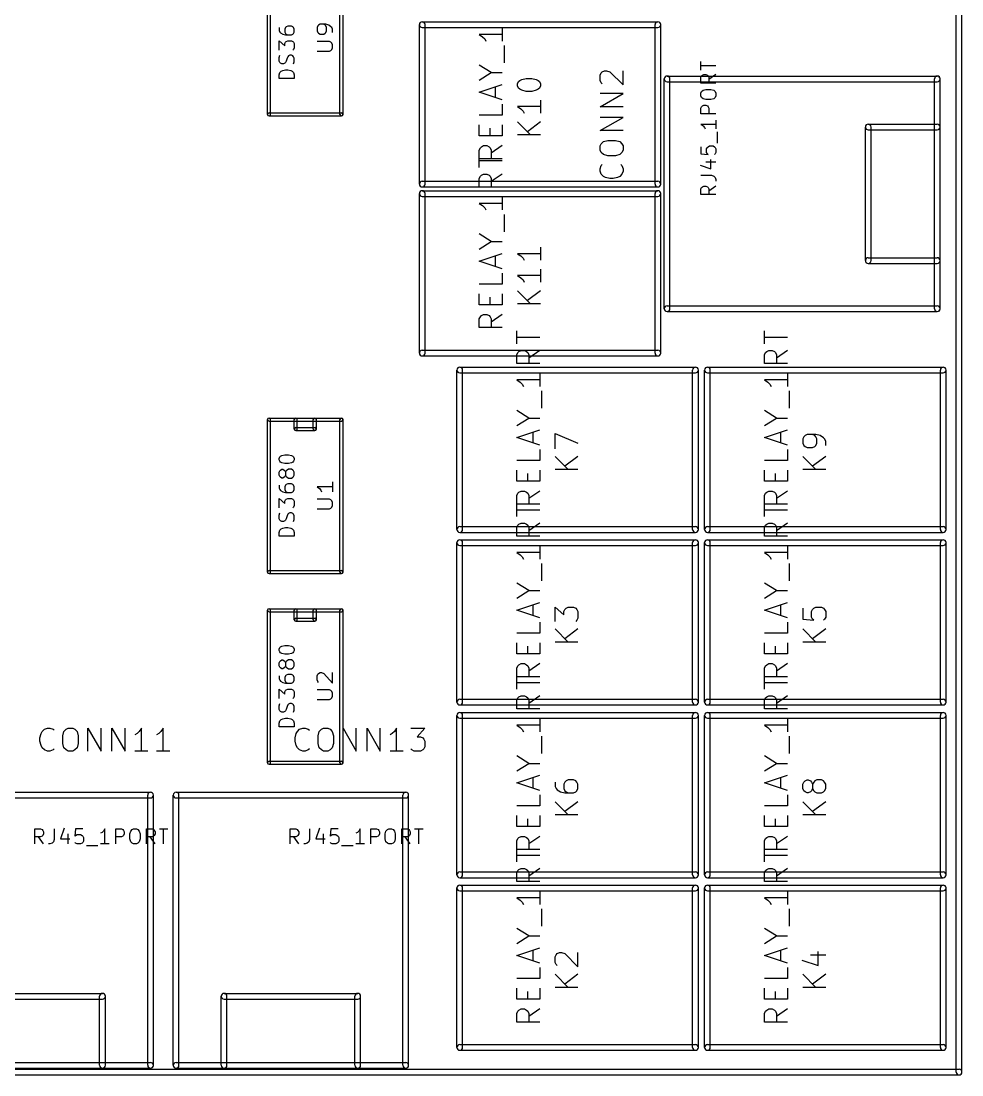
# Model space of a CAD drawing. Extents: x 25909 to 94169, y 14485 to 72503.
# Drawn here: x 69497 to 94169, y 14485 to 42118 of the extents above; entities that cross this region are included whole.
import ezdxf

# ---------------------------------------------------------------- set-up
doc = ezdxf.new("R2010")
doc.units = 0
doc.layers.add('BLACK', color=1, linetype='CONTINUOUS')

msp = doc.modelspace()

# ---------------------------------------------------------------- linework, layer by layer
at = {"layer": 'BLACK'}
for p, q in [((94019, 14560), (94019, 72040)), ((94169, 14560), (94169, 72040)), ((75960, 39670), (75960, 43670)), ((76040, 39670), (76040, 43670)), ((77860, 39670), (77860, 43670)), ((77940, 39670), (77940, 43670)), ((77300, 42012), (77281, 41991)), ((77338, 42034), (77300, 42012)), ((77490, 42034), (77338, 42034)), ((77471, 42012), (77433, 42034)), ((77490, 41991), (77471, 42012)), ((77567, 42012), (77490, 42034)), ((77624, 41970), (77567, 42012)), ((79941, 37843), (79941, 42025)), ((80016, 42100), (86198, 42100)), ((80091, 37843), (80091, 42025)), ((86123, 37843), (86123, 42025)), ((86273, 37843), (86273, 42025)), ((76262, 41947), (76262, 41870)), ((76262, 41870), (76281, 41832)), ((76281, 41832), (76300, 41813)), ((76300, 41813), (76357, 41775)), ((76357, 41775), (76433, 41756)), ((76433, 41947), (76414, 41909)), ((76414, 41909), (76414, 41832)), ((76414, 41832), (76433, 41794)), ((76452, 41966), (76433, 41947)), ((76433, 41794), (76452, 41775)), ((76433, 41756), (76586, 41756)), ((76490, 41985), (76452, 41966)), ((76452, 41775), (76490, 41756)), ((76586, 41985), (76490, 41985)), ((76624, 41966), (76586, 41985)), ((76586, 41756), (76624, 41775)), ((76643, 41947), (76624, 41966)), ((76624, 41775), (76643, 41794)), ((76662, 41909), (76643, 41947)), ((76643, 41794), (76662, 41832)), ((76662, 41832), (76662, 41909)), ((77281, 41991), (77262, 41948)), ((77262, 41948), (77262, 41862)), ((77262, 41862), (77281, 41820)), ((77281, 41820), (77300, 41798)), ((77300, 41798), (77338, 41777)), ((77338, 41777), (77433, 41777)), ((77433, 41777), (77471, 41798)), ((77471, 41798), (77490, 41820)), ((77510, 41948), (77490, 41991)), ((77490, 41820), (77510, 41862)), ((77510, 41862), (77510, 41948)), ((77643, 41948), (77624, 41970)), ((77662, 41905), (77643, 41948)), ((77662, 41820), (77662, 41905)), ((80016, 41950), (86198, 41950)), ((82113, 41766), (81513, 41766)), ((81513, 41766), (81599, 41709)), ((82113, 41937), (82113, 41594)), ((76262, 41356), (76262, 41604)), ((76262, 41604), (76414, 41470)), ((76414, 41528), (76433, 41566)), ((76414, 41470), (76414, 41528)), ((76433, 41566), (76452, 41585)), ((76452, 41585), (76490, 41604)), ((76490, 41604), (76586, 41604)), ((76586, 41604), (76624, 41585)), ((76624, 41585), (76643, 41566)), ((76643, 41566), (76662, 41528)), ((76662, 41528), (76662, 41413)), ((77586, 41584), (77262, 41584)), ((77624, 41563), (77586, 41584)), ((77643, 41541), (77624, 41563)), ((77662, 41499), (77643, 41541)), ((77662, 41413), (77662, 41499)), ((81599, 41709), (81656, 41651)), ((81656, 41651), (81684, 41594)), ((82170, 41023), (82170, 41480)), ((76262, 41166), (76281, 41223)), ((76490, 41185), (76471, 41147)), ((76510, 41204), (76490, 41185)), ((76548, 41223), (76510, 41204)), ((76586, 41223), (76548, 41223)), ((76624, 41204), (76586, 41223)), ((76643, 41375), (76624, 41356)), ((76643, 41185), (76624, 41204)), ((76662, 41413), (76643, 41375)), ((76662, 41147), (76643, 41185)), ((77262, 41327), (77586, 41327)), ((77586, 41327), (77624, 41349)), ((77624, 41349), (77643, 41370)), ((77643, 41370), (77662, 41413)), ((76262, 41070), (76262, 41166)), ((76281, 41032), (76262, 41070)), ((76300, 41013), (76281, 41032)), ((76338, 40994), (76300, 41013)), ((76376, 40994), (76338, 40994)), ((76414, 41013), (76376, 40994)), ((76433, 41032), (76414, 41013)), ((76452, 41070), (76433, 41032)), ((76471, 41147), (76452, 41070)), ((76643, 40994), (76662, 41051)), ((76662, 41051), (76662, 41147)), ((81827, 40766), (81513, 40966)), ((87324, 40832), (87324, 41057)), ((87718, 40944), (87324, 40944)), ((76262, 40708), (76281, 40766)), ((76262, 40613), (76262, 40708)), ((76281, 40766), (76319, 40804)), ((76319, 40804), (76357, 40823)), ((76357, 40823), (76433, 40842)), ((76433, 40842), (76490, 40842)), ((76490, 40842), (76567, 40823)), ((76567, 40823), (76605, 40804)), ((76605, 40804), (76643, 40766)), ((76643, 40766), (76662, 40708)), ((76662, 40708), (76662, 40613)), ((81513, 40566), (81827, 40766)), ((81827, 40766), (82113, 40766)), ((84682, 40703), (84710, 40760)), ((84682, 40560), (84682, 40703)), ((84710, 40760), (84739, 40789)), ((84739, 40789), (84796, 40817)), ((84796, 40817), (84853, 40817)), ((84853, 40817), (84939, 40789)), ((84939, 40789), (85282, 40446)), ((85282, 40446), (85282, 40817)), ((86437, 40676), (93523, 40676)), ((87324, 40644), (87343, 40681)), ((87324, 40494), (87324, 40644)), ((87343, 40681), (87362, 40700)), ((87362, 40700), (87400, 40719)), ((87400, 40719), (87456, 40719)), ((87456, 40719), (87493, 40700)), ((87493, 40700), (87512, 40681)), ((87512, 40681), (87531, 40644)), ((87718, 40719), (87531, 40588)), ((87531, 40644), (87531, 40494)), ((76662, 40613), (76262, 40613)), ((81513, 40252), (82113, 40452)), ((81941, 40109), (81941, 40395)), ((82517, 40474), (82545, 40531)), ((82517, 40417), (82517, 40474)), ((82545, 40360), (82517, 40417)), ((82545, 40531), (82574, 40560)), ((82574, 40331), (82545, 40360)), ((82574, 40560), (82631, 40589)), ((82631, 40589), (82745, 40617)), ((82745, 40617), (82888, 40617)), ((82888, 40617), (83003, 40589)), ((83003, 40589), (83060, 40560)), ((83060, 40560), (83088, 40531)), ((83088, 40360), (83060, 40331)), ((83088, 40531), (83117, 40474)), ((83117, 40417), (83088, 40360)), ((83117, 40474), (83117, 40417)), ((84710, 40503), (84682, 40560)), ((84739, 40474), (84710, 40503)), ((86362, 34577), (86362, 40601)), ((86437, 40526), (93523, 40526)), ((86512, 34577), (86512, 40601)), ((87718, 40494), (87324, 40494)), ((93449, 34577), (93449, 40601)), ((93599, 34577), (93599, 40601)), ((82113, 40052), (81513, 40252)), ((82631, 40303), (82574, 40331)), ((82745, 40274), (82631, 40303)), ((82888, 40274), (82745, 40274)), ((83003, 40303), (82888, 40274)), ((83060, 40331), (83003, 40303)), ((84682, 39874), (85282, 40217)), ((85282, 40217), (84682, 40217)), ((87324, 40231), (87343, 40268)), ((87324, 40156), (87324, 40231)), ((87343, 40118), (87324, 40156)), ((87343, 40268), (87381, 40306)), ((87381, 40081), (87343, 40118)), ((87381, 40306), (87456, 40325)), ((87456, 40062), (87381, 40081)), ((87456, 40325), (87587, 40325)), ((87587, 40325), (87662, 40306)), ((87662, 40081), (87587, 40062)), ((87662, 40306), (87700, 40268)), ((87700, 40118), (87662, 40081)), ((87700, 40268), (87718, 40231)), ((87718, 40156), (87700, 40118)), ((87718, 40231), (87718, 40156)), ((82113, 39938), (82113, 39652)), ((83117, 39875), (82517, 39875)), ((82517, 39875), (82603, 39818)), ((82603, 39818), (82660, 39760)), ((83117, 40046), (83117, 39703)), ((85282, 39874), (84682, 39874)), ((87324, 39837), (87343, 39874)), ((87324, 39687), (87324, 39837)), ((87343, 39874), (87362, 39893)), ((87362, 39893), (87400, 39912)), ((87400, 39912), (87456, 39912)), ((87587, 40062), (87456, 40062)), ((87456, 39912), (87493, 39893)), ((87493, 39893), (87512, 39874)), ((87512, 39874), (87531, 39837)), ((87531, 39837), (87531, 39687)), ((76000, 39710), (77900, 39710)), ((76000, 39630), (77900, 39630)), ((82113, 39652), (81513, 39652)), ((82660, 39760), (82688, 39703)), ((84682, 39245), (85282, 39588)), ((85282, 39588), (84682, 39588)), ((87718, 39687), (87324, 39687)), ((87718, 39518), (87718, 39293)), ((81513, 39109), (81513, 39395)), ((81799, 39109), (81799, 39309)), ((82113, 39395), (82113, 39109)), ((82517, 39475), (82860, 39132)), ((83117, 39475), (82774, 39218)), ((85282, 39245), (84682, 39245)), ((87718, 39406), (87324, 39406)), ((87324, 39406), (87381, 39368)), ((87381, 39368), (87418, 39331)), ((87418, 39331), (87437, 39293)), ((91638, 35837), (91638, 39341)), ((91713, 39416), (93523, 39416)), ((91713, 39266), (93523, 39266)), ((91788, 35837), (91788, 39341)), ((82113, 39109), (81513, 39109)), ((83117, 39132), (82517, 39132)), ((84768, 38959), (84882, 38987)), ((84882, 38987), (85082, 38987)), ((85082, 38987), (85196, 38959)), ((87756, 38918), (87756, 39218)), ((81513, 38737), (81541, 38795)), ((81513, 38509), (81513, 38737)), ((81541, 38795), (81570, 38823)), ((81570, 38823), (81627, 38852)), ((81627, 38852), (81713, 38852)), ((81713, 38852), (81770, 38823)), ((81770, 38823), (81799, 38795)), ((81799, 38795), (81827, 38737)), ((82113, 38852), (81827, 38652)), ((81827, 38737), (81827, 38509)), ((84682, 38844), (84710, 38902)), ((84682, 38730), (84682, 38844)), ((84710, 38673), (84682, 38730)), ((84710, 38902), (84768, 38959)), ((85196, 38959), (85253, 38902)), ((85253, 38902), (85282, 38844)), ((85282, 38730), (85253, 38673)), ((85282, 38844), (85282, 38730)), ((87324, 38824), (87324, 38637)), ((87475, 38768), (87493, 38806)), ((87475, 38674), (87475, 38768)), ((87493, 38806), (87512, 38824)), ((87512, 38824), (87550, 38843)), ((87550, 38843), (87643, 38843)), ((87643, 38843), (87681, 38824)), ((87681, 38824), (87700, 38806)), ((87700, 38806), (87718, 38768)), ((87718, 38768), (87718, 38674)), ((81513, 38279), (81513, 38622)), ((82113, 38509), (81513, 38509)), ((82113, 38451), (81513, 38451)), ((84768, 38616), (84710, 38673)), ((84882, 38587), (84768, 38616)), ((85082, 38587), (84882, 38587)), ((85196, 38616), (85082, 38587)), ((85253, 38673), (85196, 38616)), ((87324, 38637), (87512, 38618)), ((87456, 38431), (87718, 38431)), ((87493, 38637), (87475, 38674)), ((87512, 38618), (87493, 38637)), ((87587, 38243), (87587, 38487)), ((87700, 38637), (87681, 38618)), ((87718, 38674), (87700, 38637)), ((84682, 38244), (84710, 38330)), ((84682, 38187), (84682, 38244)), ((84710, 38102), (84682, 38187)), ((84710, 38330), (84739, 38359)), ((85225, 38359), (85253, 38330)), ((85253, 38330), (85282, 38244)), ((85282, 38187), (85253, 38102)), ((85282, 38244), (85282, 38187)), ((87306, 38337), (87587, 38243)), ((80016, 37918), (86198, 37918)), ((81513, 37993), (81541, 38051)), ((81513, 37765), (81513, 37993)), ((81541, 38051), (81570, 38079)), ((81570, 38079), (81627, 38108)), ((81627, 38108), (81713, 38108)), ((81713, 38108), (81770, 38079)), ((81770, 38079), (81799, 38051)), ((81799, 38051), (81827, 37993)), ((82113, 38108), (81827, 37908)), ((81827, 37993), (81827, 37765)), ((84768, 38044), (84710, 38102)), ((84825, 38016), (84768, 38044)), ((84939, 37987), (84825, 38016)), ((85025, 37987), (84939, 37987)), ((85139, 38016), (85025, 37987)), ((85196, 38044), (85139, 38016)), ((85253, 38102), (85196, 38044)), ((87324, 38074), (87606, 38074)), ((87606, 38074), (87662, 38056)), ((87662, 38056), (87700, 38018)), ((87700, 38018), (87718, 37962)), ((87718, 37962), (87718, 37924)), ((79941, 33414), (79941, 37596)), ((80016, 37768), (86198, 37768)), ((80016, 37671), (86198, 37671)), ((80091, 33414), (80091, 37596)), ((82113, 37765), (81513, 37765)), ((86123, 33414), (86123, 37596)), ((86273, 33414), (86273, 37596)), ((87324, 37718), (87343, 37755)), ((87324, 37568), (87324, 37718)), ((87343, 37755), (87362, 37774)), ((87362, 37774), (87400, 37793)), ((87400, 37793), (87456, 37793)), ((87456, 37793), (87493, 37774)), ((87493, 37774), (87512, 37755)), ((87512, 37755), (87531, 37718)), ((87718, 37793), (87531, 37662)), ((87531, 37718), (87531, 37568)), ((80016, 37521), (86198, 37521)), ((82113, 37337), (81513, 37337)), ((81513, 37337), (81599, 37280)), ((82113, 37508), (82113, 37165)), ((87718, 37568), (87324, 37568)), ((81599, 37280), (81656, 37222)), ((81656, 37222), (81684, 37165)), ((82170, 36594), (82170, 37051)), ((81827, 36337), (81513, 36537)), ((81513, 36137), (81827, 36337)), ((81827, 36337), (82113, 36337)), ((81513, 35823), (82113, 36023)), ((81941, 35680), (81941, 35966)), ((83117, 36017), (82517, 36017)), ((82517, 36017), (82603, 35960)), ((82603, 35960), (82660, 35902)), ((83117, 36188), (83117, 35845)), ((82113, 35623), (81513, 35823)), ((82660, 35902), (82688, 35845)), ((91713, 35912), (93523, 35912)), ((91713, 35762), (93523, 35762)), ((82113, 35509), (82113, 35223)), ((83117, 35446), (82517, 35446)), ((82517, 35446), (82603, 35389)), ((82603, 35389), (82660, 35331)), ((83117, 35617), (83117, 35274)), ((82113, 35223), (81513, 35223)), ((82660, 35331), (82688, 35274)), ((81513, 34680), (81513, 34966)), ((81799, 34680), (81799, 34880)), ((82113, 34966), (82113, 34680)), ((82517, 35046), (82860, 34703)), ((83117, 35046), (82774, 34789)), ((82113, 34680), (81513, 34680)), ((83117, 34703), (82517, 34703)), ((86437, 34652), (93523, 34652)), ((81513, 34308), (81541, 34366)), ((81513, 34080), (81513, 34308)), ((81541, 34366), (81570, 34394)), ((81570, 34394), (81627, 34423)), ((81627, 34423), (81713, 34423)), ((81713, 34423), (81770, 34394)), ((81770, 34394), (81799, 34366)), ((81799, 34366), (81827, 34308)), ((82113, 34423), (81827, 34223)), ((81827, 34308), (81827, 34080)), ((86437, 34502), (93523, 34502)), ((82113, 34080), (81513, 34080)), ((82497, 33652), (82497, 33995)), ((88993, 33652), (88993, 33995)), ((83097, 33824), (82497, 33824)), ((89593, 33824), (88993, 33824)), ((80016, 33489), (86198, 33489)), ((82525, 33424), (82554, 33452)), ((82554, 33452), (82611, 33481)), ((82611, 33481), (82697, 33481)), ((82697, 33481), (82754, 33452)), ((82754, 33452), (82783, 33424)), ((83097, 33481), (82811, 33281)), ((89021, 33424), (89050, 33452)), ((89050, 33452), (89107, 33481)), ((89107, 33481), (89193, 33481)), ((89193, 33481), (89250, 33452)), ((89250, 33452), (89279, 33424)), ((89593, 33481), (89307, 33281)), ((80016, 33339), (86198, 33339)), ((82497, 33366), (82525, 33424)), ((82497, 33138), (82497, 33366)), ((82783, 33424), (82811, 33366)), ((82811, 33366), (82811, 33138)), ((88993, 33366), (89021, 33424)), ((88993, 33138), (88993, 33366)), ((89279, 33424), (89307, 33366)), ((89307, 33366), (89307, 33138)), ((80925, 28787), (80925, 32969)), ((81000, 33044), (87182, 33044)), ((81000, 32894), (87182, 32894)), ((81075, 28787), (81075, 32969)), ((83097, 33138), (82497, 33138)), ((87107, 28787), (87107, 32969)), ((87257, 28787), (87257, 32969)), ((87421, 28787), (87421, 32969)), ((87496, 33044), (93678, 33044)), ((87496, 32894), (93678, 32894)), ((87571, 28787), (87571, 32969)), ((89593, 33138), (88993, 33138)), ((93603, 28787), (93603, 32969)), ((93753, 28787), (93753, 32969)), ((83097, 32710), (82497, 32710)), ((82497, 32710), (82583, 32653)), ((82583, 32653), (82640, 32595)), ((83097, 32881), (83097, 32538)), ((89593, 32710), (88993, 32710)), ((88993, 32710), (89079, 32653)), ((89079, 32653), (89136, 32595)), ((89593, 32881), (89593, 32538)), ((82640, 32595), (82668, 32538)), ((83154, 31967), (83154, 32424)), ((89136, 32595), (89164, 32538)), ((89650, 31967), (89650, 32424)), ((82811, 31710), (82497, 31910)), ((89307, 31710), (88993, 31910)), ((75960, 27670), (75960, 31670)), ((76000, 31710), (77900, 31710)), ((76000, 31630), (77900, 31630)), ((76040, 27670), (76040, 31670)), ((76660, 31420), (76660, 31670)), ((76740, 31420), (76740, 31670)), ((77160, 31420), (77160, 31670)), ((77240, 31420), (77240, 31670)), ((77860, 27670), (77860, 31670)), ((77940, 27670), (77940, 31670)), ((82497, 31510), (82811, 31710)), ((82811, 31710), (83097, 31710)), ((88993, 31510), (89307, 31710)), ((89307, 31710), (89593, 31710)), ((76700, 31460), (77200, 31460)), ((76700, 31380), (77200, 31380)), ((82497, 31196), (83097, 31396)), ((82925, 31053), (82925, 31339)), ((83501, 30905), (83501, 31305)), ((83501, 31305), (84101, 31048)), ((88993, 31196), (89593, 31396)), ((89421, 31053), (89421, 31339)), ((90054, 31248), (90025, 31219)), ((90111, 31276), (90054, 31248)), ((90340, 31276), (90111, 31276)), ((90311, 31248), (90254, 31276)), ((90340, 31219), (90311, 31248)), ((90454, 31248), (90340, 31276)), ((90540, 31190), (90454, 31248)), ((83097, 30996), (82497, 31196)), ((89593, 30996), (88993, 31196)), ((90025, 31219), (89997, 31162)), ((89997, 31162), (89997, 31048)), ((89997, 31048), (90025, 30990)), ((90025, 30990), (90054, 30962)), ((90054, 30962), (90111, 30933)), ((90254, 30933), (90311, 30962)), ((90311, 30962), (90340, 30990)), ((90368, 31162), (90340, 31219)), ((90340, 30990), (90368, 31048)), ((90368, 31048), (90368, 31162)), ((90568, 31162), (90540, 31190)), ((90597, 31105), (90568, 31162)), ((90597, 30990), (90597, 31105)), ((76262, 30652), (76281, 30690)), ((76281, 30690), (76300, 30709)), ((76300, 30709), (76338, 30728)), ((76338, 30728), (76414, 30747)), ((76414, 30747), (76510, 30747)), ((76510, 30747), (76586, 30728)), ((76586, 30728), (76624, 30709)), ((76624, 30709), (76643, 30690)), ((76643, 30690), (76662, 30652)), ((83097, 30882), (83097, 30596)), ((83501, 30705), (83844, 30362)), ((84101, 30705), (83758, 30448)), ((89593, 30882), (89593, 30596)), ((89997, 30705), (90340, 30362)), ((90111, 30933), (90254, 30933)), ((90597, 30705), (90254, 30448)), ((76262, 30613), (76262, 30652)), ((76281, 30575), (76262, 30613)), ((76300, 30556), (76281, 30575)), ((76338, 30537), (76300, 30556)), ((76414, 30518), (76338, 30537)), ((76510, 30518), (76414, 30518)), ((76586, 30537), (76510, 30518)), ((76624, 30556), (76586, 30537)), ((76643, 30575), (76624, 30556)), ((76662, 30613), (76643, 30575)), ((76662, 30652), (76662, 30613)), ((83097, 30596), (82497, 30596)), ((89593, 30596), (88993, 30596)), ((76262, 30290), (76281, 30328)), ((76262, 30213), (76262, 30290)), ((76281, 30175), (76262, 30213)), ((76281, 30328), (76300, 30347)), ((76300, 30156), (76281, 30175)), ((76300, 30347), (76338, 30366)), ((76338, 30137), (76300, 30156)), ((76338, 30366), (76357, 30366)), ((76357, 30137), (76338, 30137)), ((76357, 30366), (76395, 30347)), ((76395, 30156), (76357, 30137)), ((76395, 30347), (76414, 30328)), ((76414, 30175), (76395, 30156)), ((76414, 30328), (76433, 30290)), ((76433, 30213), (76414, 30175)), ((76452, 30328), (76433, 30290)), ((76433, 30290), (76433, 30213)), ((76433, 30213), (76452, 30175)), ((76471, 30347), (76452, 30328)), ((76452, 30175), (76471, 30156)), ((76510, 30366), (76471, 30347)), ((76471, 30156), (76510, 30137)), ((76586, 30366), (76510, 30366)), ((76510, 30137), (76586, 30137)), ((76624, 30347), (76586, 30366)), ((76586, 30137), (76624, 30156)), ((76643, 30328), (76624, 30347)), ((76624, 30156), (76643, 30175)), ((76662, 30290), (76643, 30328)), ((76643, 30175), (76662, 30213)), ((76662, 30213), (76662, 30290)), ((82497, 30053), (82497, 30339)), ((82783, 30053), (82783, 30253)), ((83097, 30339), (83097, 30053)), ((84101, 30362), (83501, 30362)), ((88993, 30053), (88993, 30339)), ((89279, 30053), (89279, 30253)), ((89593, 30339), (89593, 30053)), ((90597, 30362), (89997, 30362)), ((76262, 29947), (76262, 29870)), ((76262, 29870), (76281, 29832)), ((76433, 29947), (76414, 29909)), ((76414, 29909), (76414, 29832)), ((76452, 29966), (76433, 29947)), ((76490, 29985), (76452, 29966)), ((76586, 29985), (76490, 29985)), ((76624, 29966), (76586, 29985)), ((76643, 29947), (76624, 29966)), ((76662, 29909), (76643, 29947)), ((76662, 29832), (76662, 29909)), ((77662, 29905), (77262, 29905)), ((77262, 29905), (77319, 29862)), ((77319, 29862), (77357, 29820)), ((77662, 30034), (77662, 29777)), ((83097, 30053), (82497, 30053)), ((89593, 30053), (88993, 30053)), ((76262, 29356), (76262, 29604)), ((76262, 29604), (76414, 29470)), ((76281, 29832), (76300, 29813)), ((76300, 29813), (76357, 29775)), ((76357, 29775), (76433, 29756)), ((76414, 29832), (76433, 29794)), ((76433, 29794), (76452, 29775)), ((76433, 29756), (76586, 29756)), ((76433, 29566), (76452, 29585)), ((76452, 29775), (76490, 29756)), ((76452, 29585), (76490, 29604)), ((76490, 29604), (76586, 29604)), ((76586, 29756), (76624, 29775)), ((76586, 29604), (76624, 29585)), ((76624, 29775), (76643, 29794)), ((76624, 29585), (76643, 29566)), ((76643, 29794), (76662, 29832)), ((77586, 29584), (77262, 29584)), ((77357, 29820), (77376, 29777)), ((77624, 29563), (77586, 29584)), ((82497, 29681), (82525, 29739)), ((82497, 29453), (82497, 29681)), ((82525, 29739), (82554, 29767)), ((82554, 29767), (82611, 29796)), ((82611, 29796), (82697, 29796)), ((82697, 29796), (82754, 29767)), ((82754, 29767), (82783, 29739)), ((82783, 29739), (82811, 29681)), ((83097, 29796), (82811, 29596)), ((82811, 29681), (82811, 29453)), ((88993, 29681), (89021, 29739)), ((88993, 29453), (88993, 29681)), ((89021, 29739), (89050, 29767)), ((89050, 29767), (89107, 29796)), ((89107, 29796), (89193, 29796)), ((89193, 29796), (89250, 29767)), ((89250, 29767), (89279, 29739)), ((89279, 29739), (89307, 29681)), ((89593, 29796), (89307, 29596)), ((89307, 29681), (89307, 29453)), ((76414, 29528), (76433, 29566)), ((76414, 29470), (76414, 29528)), ((76643, 29375), (76624, 29356)), ((76643, 29566), (76662, 29528)), ((76662, 29413), (76643, 29375)), ((76662, 29528), (76662, 29413)), ((77262, 29327), (77586, 29327)), ((77586, 29327), (77624, 29349)), ((77643, 29541), (77624, 29563)), ((77624, 29349), (77643, 29370)), ((77662, 29499), (77643, 29541)), ((77643, 29370), (77662, 29413)), ((77662, 29413), (77662, 29499)), ((82497, 29125), (82497, 29468)), ((83097, 29453), (82497, 29453)), ((83097, 29297), (82497, 29297)), ((88993, 29125), (88993, 29468)), ((89593, 29453), (88993, 29453)), ((89593, 29297), (88993, 29297)), ((76262, 29166), (76281, 29223)), ((76262, 29070), (76262, 29166)), ((76281, 29032), (76262, 29070)), ((76300, 29013), (76281, 29032)), ((76433, 29032), (76414, 29013)), ((76452, 29070), (76433, 29032)), ((76471, 29147), (76452, 29070)), ((76490, 29185), (76471, 29147)), ((76510, 29204), (76490, 29185)), ((76548, 29223), (76510, 29204)), ((76586, 29223), (76548, 29223)), ((76624, 29204), (76586, 29223)), ((76643, 29185), (76624, 29204)), ((76662, 29147), (76643, 29185)), ((76643, 28994), (76662, 29051)), ((76662, 29051), (76662, 29147)), ((76262, 28708), (76281, 28766)), ((76281, 28766), (76319, 28804)), ((76338, 28994), (76300, 29013)), ((76319, 28804), (76357, 28823)), ((76376, 28994), (76338, 28994)), ((76357, 28823), (76433, 28842)), ((76414, 29013), (76376, 28994)), ((76433, 28842), (76490, 28842)), ((76490, 28842), (76567, 28823)), ((76567, 28823), (76605, 28804)), ((76605, 28804), (76643, 28766)), ((76643, 28766), (76662, 28708)), ((81000, 28862), (87182, 28862)), ((82497, 28839), (82525, 28897)), ((82497, 28611), (82497, 28839)), ((82525, 28897), (82554, 28925)), ((82554, 28925), (82611, 28954)), ((82611, 28954), (82697, 28954)), ((82697, 28954), (82754, 28925)), ((82754, 28925), (82783, 28897)), ((82783, 28897), (82811, 28839)), ((83097, 28954), (82811, 28754)), ((82811, 28839), (82811, 28611)), ((87496, 28862), (93678, 28862)), ((88993, 28839), (89021, 28897)), ((88993, 28611), (88993, 28839)), ((89021, 28897), (89050, 28925)), ((89050, 28925), (89107, 28954)), ((89107, 28954), (89193, 28954)), ((89193, 28954), (89250, 28925)), ((89250, 28925), (89279, 28897)), ((89279, 28897), (89307, 28839)), ((89593, 28954), (89307, 28754)), ((89307, 28839), (89307, 28611)), ((76262, 28613), (76262, 28708)), ((76662, 28613), (76262, 28613)), ((76662, 28708), (76662, 28613)), ((81000, 28712), (87182, 28712)), ((81000, 28517), (87182, 28517)), ((83097, 28611), (82497, 28611)), ((87496, 28712), (93678, 28712)), ((87496, 28517), (93678, 28517)), ((89593, 28611), (88993, 28611)), ((80925, 24260), (80925, 28442)), ((81000, 28367), (87182, 28367)), ((81075, 24260), (81075, 28442)), ((83097, 28354), (83097, 28011)), ((87107, 24260), (87107, 28442)), ((87257, 24260), (87257, 28442)), ((87421, 24260), (87421, 28442)), ((87496, 28367), (93678, 28367)), ((87571, 24260), (87571, 28442)), ((89593, 28354), (89593, 28011)), ((93603, 24260), (93603, 28442)), ((93753, 24260), (93753, 28442)), ((83097, 28183), (82497, 28183)), ((82497, 28183), (82583, 28126)), ((82583, 28126), (82640, 28068)), ((82640, 28068), (82668, 28011)), ((89593, 28183), (88993, 28183)), ((88993, 28183), (89079, 28126)), ((89079, 28126), (89136, 28068)), ((89136, 28068), (89164, 28011)), ((76000, 27710), (77900, 27710)), ((83154, 27440), (83154, 27897)), ((89650, 27440), (89650, 27897)), ((76000, 27630), (77900, 27630)), ((82811, 27183), (82497, 27383)), ((89307, 27183), (88993, 27383)), ((82497, 26983), (82811, 27183)), ((82811, 27183), (83097, 27183)), ((88993, 26983), (89307, 27183)), ((89307, 27183), (89593, 27183)), ((82497, 26669), (83097, 26869)), ((82925, 26526), (82925, 26812)), ((88993, 26669), (89593, 26869)), ((89421, 26526), (89421, 26812)), ((75960, 22670), (75960, 26670)), ((76000, 26710), (77900, 26710)), ((76000, 26630), (77900, 26630)), ((76040, 22670), (76040, 26670)), ((76660, 26420), (76660, 26670)), ((76740, 26420), (76740, 26670)), ((77160, 26420), (77160, 26670)), ((77240, 26420), (77240, 26670)), ((77860, 22670), (77860, 26670)), ((77940, 22670), (77940, 26670)), ((83097, 26469), (82497, 26669)), ((83501, 26378), (83501, 26749)), ((83501, 26749), (83729, 26549)), ((83729, 26635), (83758, 26692)), ((83729, 26549), (83729, 26635)), ((83758, 26692), (83787, 26721)), ((83787, 26721), (83844, 26749)), ((83844, 26749), (83987, 26749)), ((83987, 26749), (84044, 26721)), ((84044, 26721), (84072, 26692)), ((84072, 26692), (84101, 26635)), ((84101, 26635), (84101, 26463)), ((89593, 26469), (88993, 26669)), ((89997, 26721), (89997, 26435)), ((90225, 26635), (90254, 26692)), ((90225, 26492), (90225, 26635)), ((90254, 26692), (90283, 26721)), ((90283, 26721), (90340, 26749)), ((90340, 26749), (90483, 26749)), ((90483, 26749), (90540, 26721)), ((90540, 26721), (90568, 26692)), ((90568, 26692), (90597, 26635)), ((90597, 26635), (90597, 26492)), ((76700, 26460), (77200, 26460)), ((76700, 26380), (77200, 26380)), ((83097, 26355), (83097, 26069)), ((84072, 26406), (84044, 26378)), ((84101, 26463), (84072, 26406)), ((89593, 26355), (89593, 26069)), ((89997, 26435), (90283, 26406)), ((90254, 26435), (90225, 26492)), ((90283, 26406), (90254, 26435)), ((90568, 26435), (90540, 26406)), ((90597, 26492), (90568, 26435)), ((83097, 26069), (82497, 26069)), ((83501, 26178), (83844, 25835)), ((84101, 26178), (83758, 25921)), ((89593, 26069), (88993, 26069)), ((89997, 26178), (90340, 25835)), ((90597, 26178), (90254, 25921)), ((76281, 25690), (76300, 25709)), ((76300, 25709), (76338, 25728)), ((76338, 25728), (76414, 25747)), ((76414, 25747), (76510, 25747)), ((76510, 25747), (76586, 25728)), ((76586, 25728), (76624, 25709)), ((76624, 25709), (76643, 25690)), ((82497, 25526), (82497, 25812)), ((82783, 25526), (82783, 25726)), ((83097, 25812), (83097, 25526)), ((84101, 25835), (83501, 25835)), ((88993, 25526), (88993, 25812)), ((89279, 25526), (89279, 25726)), ((89593, 25812), (89593, 25526)), ((90597, 25835), (89997, 25835)), ((76262, 25652), (76281, 25690)), ((76262, 25613), (76262, 25652)), ((76281, 25575), (76262, 25613)), ((76300, 25556), (76281, 25575)), ((76338, 25537), (76300, 25556)), ((76414, 25518), (76338, 25537)), ((76510, 25518), (76414, 25518)), ((76586, 25537), (76510, 25518)), ((76624, 25556), (76586, 25537)), ((76643, 25575), (76624, 25556)), ((76643, 25690), (76662, 25652)), ((76662, 25613), (76643, 25575)), ((76662, 25652), (76662, 25613)), ((83097, 25526), (82497, 25526)), ((89593, 25526), (88993, 25526)), ((76262, 25290), (76281, 25328)), ((76262, 25213), (76262, 25290)), ((76281, 25175), (76262, 25213)), ((76281, 25328), (76300, 25347)), ((76300, 25156), (76281, 25175)), ((76300, 25347), (76338, 25366)), ((76338, 25137), (76300, 25156)), ((76338, 25366), (76357, 25366)), ((76357, 25366), (76395, 25347)), ((76395, 25156), (76357, 25137)), ((76395, 25347), (76414, 25328)), ((76414, 25175), (76395, 25156)), ((76414, 25328), (76433, 25290)), ((76433, 25213), (76414, 25175)), ((76452, 25328), (76433, 25290)), ((76433, 25290), (76433, 25213)), ((76433, 25213), (76452, 25175)), ((76471, 25347), (76452, 25328)), ((76452, 25175), (76471, 25156)), ((76510, 25366), (76471, 25347)), ((76471, 25156), (76510, 25137)), ((76586, 25366), (76510, 25366)), ((76624, 25347), (76586, 25366)), ((76586, 25137), (76624, 25156)), ((76643, 25328), (76624, 25347)), ((76624, 25156), (76643, 25175)), ((76662, 25290), (76643, 25328)), ((76643, 25175), (76662, 25213)), ((76662, 25213), (76662, 25290)), ((82497, 25154), (82525, 25212)), ((82497, 24926), (82497, 25154)), ((82525, 25212), (82554, 25240)), ((82554, 25240), (82611, 25269)), ((82611, 25269), (82697, 25269)), ((82697, 25269), (82754, 25240)), ((82754, 25240), (82783, 25212)), ((82783, 25212), (82811, 25154)), ((83097, 25269), (82811, 25069)), ((82811, 25154), (82811, 24926)), ((88993, 25154), (89021, 25212)), ((88993, 24926), (88993, 25154)), ((89021, 25212), (89050, 25240)), ((89050, 25240), (89107, 25269)), ((89107, 25269), (89193, 25269)), ((89193, 25269), (89250, 25240)), ((89250, 25240), (89279, 25212)), ((89279, 25212), (89307, 25154)), ((89593, 25269), (89307, 25069)), ((89307, 25154), (89307, 24926)), ((76262, 24947), (76262, 24870)), ((76357, 25137), (76338, 25137)), ((76433, 24947), (76414, 24909)), ((76414, 24909), (76414, 24832)), ((76452, 24966), (76433, 24947)), ((76490, 24985), (76452, 24966)), ((76586, 24985), (76490, 24985)), ((76510, 25137), (76586, 25137)), ((76624, 24966), (76586, 24985)), ((76643, 24947), (76624, 24966)), ((76662, 24909), (76643, 24947)), ((76662, 24832), (76662, 24909)), ((77262, 24948), (77281, 24991)), ((77262, 24841), (77262, 24948)), ((77281, 24991), (77300, 25012)), ((77300, 25012), (77338, 25034)), ((77338, 25034), (77376, 25034)), ((77376, 25034), (77433, 25012)), ((77433, 25012), (77662, 24755)), ((77662, 24755), (77662, 25034)), ((82497, 24597), (82497, 24940)), ((83097, 24926), (82497, 24926)), ((88993, 24597), (88993, 24940)), ((89593, 24926), (88993, 24926)), ((76262, 24870), (76281, 24832)), ((76262, 24356), (76262, 24604)), ((76262, 24604), (76414, 24470)), ((76281, 24832), (76300, 24813)), ((76300, 24813), (76357, 24775)), ((76357, 24775), (76433, 24756)), ((76414, 24832), (76433, 24794)), ((76433, 24794), (76452, 24775)), ((76433, 24756), (76586, 24756)), ((76452, 24775), (76490, 24756)), ((76452, 24585), (76490, 24604)), ((76490, 24604), (76586, 24604)), ((76586, 24756), (76624, 24775)), ((76586, 24604), (76624, 24585)), ((76624, 24775), (76643, 24794)), ((76643, 24794), (76662, 24832)), ((77281, 24798), (77262, 24841)), ((77300, 24777), (77281, 24798)), ((83097, 24769), (82497, 24769)), ((89593, 24769), (88993, 24769)), ((76414, 24528), (76433, 24566)), ((76414, 24470), (76414, 24528)), ((76433, 24566), (76452, 24585)), ((76624, 24585), (76643, 24566)), ((76643, 24375), (76624, 24356)), ((76643, 24566), (76662, 24528)), ((76662, 24413), (76643, 24375)), ((76662, 24528), (76662, 24413)), ((77586, 24584), (77262, 24584)), ((77262, 24327), (77586, 24327)), ((77624, 24563), (77586, 24584)), ((77586, 24327), (77624, 24349)), ((77643, 24541), (77624, 24563)), ((77624, 24349), (77643, 24370)), ((77662, 24499), (77643, 24541)), ((77643, 24370), (77662, 24413)), ((77662, 24413), (77662, 24499)), ((81000, 24335), (87182, 24335)), ((82497, 24311), (82525, 24369)), ((82525, 24369), (82554, 24397)), ((82554, 24397), (82611, 24426)), ((82611, 24426), (82697, 24426)), ((82697, 24426), (82754, 24397)), ((82754, 24397), (82783, 24369)), ((82783, 24369), (82811, 24311)), ((83097, 24426), (82811, 24226)), ((87496, 24335), (93678, 24335)), ((88993, 24311), (89021, 24369)), ((89021, 24369), (89050, 24397)), ((89050, 24397), (89107, 24426)), ((89107, 24426), (89193, 24426)), ((89193, 24426), (89250, 24397)), ((89250, 24397), (89279, 24369)), ((89279, 24369), (89307, 24311)), ((89593, 24426), (89307, 24226)), ((76262, 24166), (76281, 24223)), ((76262, 24070), (76262, 24166)), ((76281, 24032), (76262, 24070)), ((76452, 24070), (76433, 24032)), ((76471, 24147), (76452, 24070)), ((76490, 24185), (76471, 24147)), ((76510, 24204), (76490, 24185)), ((76548, 24223), (76510, 24204)), ((76586, 24223), (76548, 24223)), ((76624, 24204), (76586, 24223)), ((76643, 24185), (76624, 24204)), ((76662, 24147), (76643, 24185)), ((76643, 23994), (76662, 24051)), ((76662, 24051), (76662, 24147)), ((81000, 24185), (87182, 24185)), ((82497, 24083), (82497, 24311)), ((83097, 24083), (82497, 24083)), ((82811, 24311), (82811, 24083)), ((87496, 24185), (93678, 24185)), ((88993, 24083), (88993, 24311)), ((89593, 24083), (88993, 24083)), ((89307, 24311), (89307, 24083)), ((76262, 23708), (76281, 23766)), ((76300, 24013), (76281, 24032)), ((76281, 23766), (76319, 23804)), ((76338, 23994), (76300, 24013)), ((76319, 23804), (76357, 23823)), ((76376, 23994), (76338, 23994)), ((76357, 23823), (76433, 23842)), ((76414, 24013), (76376, 23994)), ((76433, 24032), (76414, 24013)), ((76433, 23842), (76490, 23842)), ((76490, 23842), (76567, 23823)), ((76567, 23823), (76605, 23804)), ((76605, 23804), (76643, 23766)), ((76643, 23766), (76662, 23708)), ((80925, 19732), (80925, 23914)), ((81000, 23989), (87182, 23989)), ((81000, 23839), (87182, 23839)), ((81075, 19732), (81075, 23914)), ((83097, 23826), (83097, 23483)), ((87107, 19732), (87107, 23914)), ((87257, 19732), (87257, 23914)), ((87421, 19732), (87421, 23914)), ((87496, 23989), (93678, 23989)), ((87496, 23839), (93678, 23839)), ((87571, 19732), (87571, 23914)), ((89593, 23826), (89593, 23483)), ((93603, 19732), (93603, 23914)), ((93753, 19732), (93753, 23914)), ((70022, 23435), (70050, 23492)), ((70050, 23492), (70108, 23550)), ((70108, 23550), (70193, 23578)), ((70193, 23578), (70250, 23578)), ((70250, 23578), (70336, 23550)), ((70336, 23550), (70365, 23521)), ((70593, 23378), (70622, 23492)), ((70622, 23492), (70679, 23550)), ((70679, 23550), (70736, 23578)), ((70736, 23578), (70850, 23578)), ((70850, 23578), (70908, 23550)), ((70908, 23550), (70965, 23492)), ((70965, 23492), (70993, 23378)), ((71251, 22978), (71251, 23578)), ((71251, 23578), (71594, 22978)), ((71594, 22978), (71594, 23578)), ((71880, 22978), (71880, 23578)), ((71880, 23578), (72223, 22978)), ((72223, 22978), (72223, 23578)), ((72595, 23492), (72537, 23435)), ((72652, 23578), (72595, 23492)), ((72652, 22978), (72652, 23578)), ((73166, 23492), (73108, 23435)), ((73223, 23578), (73166, 23492)), ((73223, 22978), (73223, 23578)), ((76262, 23613), (76262, 23708)), ((76662, 23613), (76262, 23613)), ((76662, 23708), (76662, 23613)), ((76715, 23435), (76743, 23492)), ((76743, 23492), (76801, 23550)), ((76801, 23550), (76886, 23578)), ((76886, 23578), (76943, 23578)), ((76943, 23578), (77029, 23550)), ((77029, 23550), (77058, 23521)), ((77286, 23378), (77315, 23492)), ((77315, 23492), (77372, 23550)), ((77372, 23550), (77429, 23578)), ((77429, 23578), (77543, 23578)), ((77543, 23578), (77601, 23550)), ((77601, 23550), (77658, 23492)), ((77658, 23492), (77686, 23378)), ((77944, 22978), (77944, 23578)), ((77944, 23578), (78287, 22978)), ((78287, 22978), (78287, 23578)), ((78573, 22978), (78573, 23578)), ((78573, 23578), (78916, 22978)), ((78916, 22978), (78916, 23578)), ((79288, 23492), (79230, 23435)), ((79345, 23578), (79288, 23492)), ((79345, 22978), (79345, 23578)), ((79716, 23578), (80087, 23578)), ((80087, 23578), (79887, 23350)), ((83097, 23655), (82497, 23655)), ((82497, 23655), (82583, 23598)), ((82583, 23598), (82640, 23540)), ((82640, 23540), (82668, 23483)), ((89593, 23655), (88993, 23655)), ((88993, 23655), (89079, 23598)), ((89079, 23598), (89136, 23540)), ((89136, 23540), (89164, 23483)), ((69993, 23321), (70022, 23435)), ((69993, 23235), (69993, 23321)), ((70022, 23121), (69993, 23235)), ((70593, 23178), (70593, 23378)), ((70993, 23378), (70993, 23178)), ((72537, 23435), (72480, 23407)), ((73108, 23435), (73051, 23407)), ((76686, 23321), (76715, 23435)), ((76686, 23235), (76686, 23321)), ((76715, 23121), (76686, 23235)), ((77286, 23178), (77286, 23378)), ((77686, 23378), (77686, 23178)), ((79230, 23435), (79173, 23407)), ((79887, 23350), (79973, 23350)), ((79973, 23350), (80030, 23321)), ((80030, 23321), (80059, 23292)), ((80059, 23292), (80087, 23235)), ((80087, 23235), (80087, 23092)), ((83154, 22912), (83154, 23369)), ((89650, 22912), (89650, 23369)), ((70050, 23064), (70022, 23121)), ((70108, 23007), (70050, 23064)), ((70193, 22978), (70108, 23007)), ((70250, 22978), (70193, 22978)), ((70336, 23007), (70250, 22978)), ((70365, 23035), (70336, 23007)), ((70622, 23064), (70593, 23178)), ((70679, 23007), (70622, 23064)), ((70736, 22978), (70679, 23007)), ((70850, 22978), (70736, 22978)), ((70908, 23007), (70850, 22978)), ((70965, 23064), (70908, 23007)), ((70993, 23178), (70965, 23064)), ((72823, 22978), (72480, 22978)), ((73394, 22978), (73051, 22978)), ((76743, 23064), (76715, 23121)), ((76801, 23007), (76743, 23064)), ((76886, 22978), (76801, 23007)), ((76943, 22978), (76886, 22978)), ((77029, 23007), (76943, 22978)), ((77058, 23035), (77029, 23007)), ((77315, 23064), (77286, 23178)), ((77372, 23007), (77315, 23064)), ((77429, 22978), (77372, 23007)), ((77543, 22978), (77429, 22978)), ((77601, 23007), (77543, 22978)), ((77658, 23064), (77601, 23007)), ((77686, 23178), (77658, 23064)), ((79516, 22978), (79173, 22978)), ((79744, 23007), (79716, 23035)), ((79801, 22978), (79744, 23007)), ((79973, 22978), (79801, 22978)), ((80030, 23007), (79973, 22978)), ((80059, 23035), (80030, 23007)), ((80087, 23092), (80059, 23035)), ((76000, 22710), (77900, 22710)), ((82811, 22655), (82497, 22855)), ((89307, 22655), (88993, 22855)), ((76000, 22630), (77900, 22630)), ((82497, 22455), (82811, 22655)), ((82811, 22655), (83097, 22655)), ((88993, 22455), (89307, 22655)), ((89307, 22655), (89593, 22655)), ((82497, 22141), (83097, 22341)), ((83097, 21941), (82497, 22141)), ((82925, 21998), (82925, 22284)), ((83501, 22164), (83501, 22050)), ((83758, 22164), (83729, 22107)), ((83729, 22107), (83729, 21993)), ((83787, 22193), (83758, 22164)), ((83844, 22221), (83787, 22193)), ((83987, 22221), (83844, 22221)), ((84044, 22193), (83987, 22221)), ((84072, 22164), (84044, 22193)), ((84101, 22107), (84072, 22164)), ((84101, 21993), (84101, 22107)), ((88993, 22141), (89593, 22341)), ((89593, 21941), (88993, 22141)), ((89421, 21998), (89421, 22284)), ((89997, 22107), (90025, 22164)), ((89997, 21993), (89997, 22107)), ((90025, 22164), (90054, 22193)), ((90054, 22193), (90111, 22221)), ((90111, 22221), (90140, 22221)), ((90140, 22221), (90197, 22193)), ((90197, 22193), (90225, 22164)), ((90225, 22164), (90254, 22107)), ((90283, 22164), (90254, 22107)), ((90254, 22107), (90254, 21993)), ((90311, 22193), (90283, 22164)), ((90368, 22221), (90311, 22193)), ((90483, 22221), (90368, 22221)), ((90540, 22193), (90483, 22221)), ((90568, 22164), (90540, 22193)), ((90597, 22107), (90568, 22164)), ((90597, 21993), (90597, 22107)), ((66868, 21898), (72892, 21898)), ((73561, 21898), (79585, 21898)), ((83501, 22050), (83529, 21993)), ((83529, 21993), (83558, 21964)), ((83558, 21964), (83644, 21907)), ((83644, 21907), (83758, 21878)), ((83729, 21993), (83758, 21935)), ((83758, 21935), (83787, 21907)), ((83758, 21878), (83987, 21878)), ((83787, 21907), (83844, 21878)), ((83987, 21878), (84044, 21907)), ((84044, 21907), (84072, 21935)), ((84072, 21935), (84101, 21993)), ((90025, 21935), (89997, 21993)), ((90054, 21907), (90025, 21935)), ((90111, 21878), (90054, 21907)), ((90140, 21878), (90111, 21878)), ((90197, 21907), (90140, 21878)), ((90225, 21935), (90197, 21907)), ((90254, 21993), (90225, 21935)), ((90254, 21993), (90283, 21935)), ((90283, 21935), (90311, 21907)), ((90311, 21907), (90368, 21878)), ((90368, 21878), (90483, 21878)), ((90483, 21878), (90540, 21907)), ((90540, 21907), (90568, 21935)), ((90568, 21935), (90597, 21993)), ((66868, 21748), (72892, 21748)), ((72817, 14737), (72817, 21823)), ((72967, 14737), (72967, 21823)), ((73486, 14737), (73486, 21823)), ((73561, 21748), (79585, 21748)), ((73636, 14737), (73636, 21823)), ((79510, 14737), (79510, 21823)), ((79660, 14737), (79660, 21823)), ((83097, 21827), (83097, 21541)), ((83501, 21650), (83844, 21307)), ((84101, 21650), (83758, 21393)), ((89593, 21827), (89593, 21541)), ((89997, 21650), (90340, 21307)), ((90597, 21650), (90254, 21393)), ((83097, 21541), (82497, 21541)), ((82497, 20998), (82497, 21284)), ((83097, 21284), (83097, 20998)), ((84101, 21307), (83501, 21307)), ((89593, 21541), (88993, 21541)), ((88993, 20998), (88993, 21284)), ((89593, 21284), (89593, 20998)), ((90597, 21307), (89997, 21307)), ((82783, 20998), (82783, 21198)), ((89279, 20998), (89279, 21198)), ((69859, 20542), (69859, 20936)), ((69859, 20936), (70009, 20936)), ((70009, 20729), (69859, 20729)), ((70084, 20542), (69953, 20729)), ((70009, 20936), (70046, 20917)), ((70046, 20748), (70009, 20729)), ((70046, 20917), (70065, 20898)), ((70065, 20767), (70046, 20748)), ((70065, 20898), (70084, 20860)), ((70084, 20804), (70065, 20767)), ((70084, 20860), (70084, 20804)), ((70365, 20936), (70365, 20654)), ((70628, 20954), (70534, 20673)), ((70722, 20804), (70722, 20542)), ((70928, 20936), (70909, 20748)), ((70909, 20748), (70928, 20767)), ((71115, 20936), (70928, 20936)), ((70928, 20767), (70965, 20785)), ((70965, 20785), (71059, 20785)), ((71059, 20785), (71097, 20767)), ((71097, 20767), (71115, 20748)), ((71115, 20748), (71134, 20710)), ((71622, 20842), (71584, 20823)), ((71659, 20879), (71622, 20842)), ((71697, 20936), (71659, 20879)), ((71697, 20542), (71697, 20936)), ((71978, 20542), (71978, 20936)), ((71978, 20936), (72128, 20936)), ((72128, 20729), (71978, 20729)), ((72128, 20936), (72165, 20917)), ((72165, 20748), (72128, 20729)), ((72165, 20917), (72184, 20898)), ((72184, 20767), (72165, 20748)), ((72184, 20898), (72203, 20860)), ((72203, 20804), (72184, 20767)), ((72203, 20860), (72203, 20804)), ((72353, 20804), (72372, 20879)), ((72353, 20673), (72353, 20804)), ((72372, 20879), (72409, 20917)), ((72409, 20917), (72447, 20936)), ((72447, 20936), (72522, 20936)), ((72522, 20936), (72559, 20917)), ((72559, 20917), (72597, 20879)), ((72597, 20879), (72616, 20804)), ((72616, 20804), (72616, 20673)), ((72785, 20542), (72785, 20936)), ((72785, 20936), (72935, 20936)), ((72935, 20729), (72785, 20729)), ((73010, 20542), (72879, 20729)), ((72935, 20936), (72972, 20917)), ((72972, 20748), (72935, 20729)), ((72972, 20917), (72991, 20898)), ((72991, 20767), (72972, 20748)), ((72991, 20898), (73010, 20860)), ((73010, 20804), (72991, 20767)), ((73010, 20860), (73010, 20804)), ((73123, 20936), (73348, 20936)), ((73235, 20542), (73235, 20936)), ((76552, 20542), (76552, 20936)), ((76552, 20936), (76702, 20936)), ((76702, 20729), (76552, 20729)), ((76777, 20542), (76646, 20729)), ((76702, 20936), (76739, 20917)), ((76739, 20748), (76702, 20729)), ((76739, 20917), (76758, 20898)), ((76758, 20767), (76739, 20748)), ((76758, 20898), (76777, 20860)), ((76777, 20804), (76758, 20767)), ((76777, 20860), (76777, 20804)), ((77058, 20936), (77058, 20654)), ((77321, 20954), (77227, 20673)), ((77415, 20804), (77415, 20542)), ((77621, 20936), (77602, 20748)), ((77602, 20748), (77621, 20767)), ((77808, 20936), (77621, 20936)), ((77621, 20767), (77658, 20785)), ((77658, 20785), (77752, 20785)), ((77752, 20785), (77790, 20767)), ((77790, 20767), (77808, 20748)), ((77808, 20748), (77827, 20710)), ((78315, 20842), (78277, 20823)), ((78352, 20879), (78315, 20842)), ((78390, 20936), (78352, 20879)), ((78390, 20542), (78390, 20936)), ((78671, 20542), (78671, 20936)), ((78671, 20936), (78821, 20936)), ((78821, 20729), (78671, 20729)), ((78821, 20936), (78858, 20917)), ((78858, 20748), (78821, 20729)), ((78858, 20917), (78877, 20898)), ((78877, 20767), (78858, 20748)), ((78877, 20898), (78896, 20860)), ((78896, 20804), (78877, 20767)), ((78896, 20860), (78896, 20804)), ((79046, 20804), (79065, 20879)), ((79046, 20673), (79046, 20804)), ((79065, 20879), (79102, 20917)), ((79102, 20917), (79140, 20936)), ((79140, 20936), (79215, 20936)), ((79215, 20936), (79252, 20917)), ((79252, 20917), (79290, 20879)), ((79290, 20879), (79309, 20804)), ((79309, 20804), (79309, 20673)), ((79478, 20542), (79478, 20936)), ((79478, 20936), (79628, 20936)), ((79628, 20729), (79478, 20729)), ((79703, 20542), (79572, 20729)), ((79628, 20936), (79665, 20917)), ((79665, 20748), (79628, 20729)), ((79665, 20917), (79684, 20898)), ((79684, 20767), (79665, 20748)), ((79684, 20898), (79703, 20860)), ((79703, 20804), (79684, 20767)), ((79703, 20860), (79703, 20804)), ((79816, 20936), (80041, 20936)), ((79928, 20542), (79928, 20936)), ((83097, 20998), (82497, 20998)), ((82554, 20712), (82611, 20741)), ((82611, 20741), (82697, 20741)), ((82697, 20741), (82754, 20712)), ((83097, 20741), (82811, 20541)), ((89593, 20998), (88993, 20998)), ((89050, 20712), (89107, 20741)), ((89107, 20741), (89193, 20741)), ((89193, 20741), (89250, 20712)), ((89593, 20741), (89307, 20541)), ((70253, 20542), (70215, 20542)), ((70309, 20560), (70253, 20542)), ((70347, 20598), (70309, 20560)), ((70365, 20654), (70347, 20598)), ((70534, 20673), (70778, 20673)), ((70928, 20560), (70909, 20579)), ((70965, 20542), (70928, 20560)), ((71059, 20542), (70965, 20542)), ((71097, 20560), (71059, 20542)), ((71115, 20579), (71097, 20560)), ((71134, 20617), (71115, 20579)), ((71134, 20710), (71134, 20617)), ((71209, 20504), (71509, 20504)), ((71809, 20542), (71584, 20542)), ((72372, 20598), (72353, 20673)), ((72409, 20560), (72372, 20598)), ((72447, 20542), (72409, 20560)), ((72522, 20542), (72447, 20542)), ((72559, 20560), (72522, 20542)), ((72597, 20598), (72559, 20560)), ((72616, 20673), (72597, 20598)), ((76946, 20542), (76908, 20542)), ((77002, 20560), (76946, 20542)), ((77040, 20598), (77002, 20560)), ((77058, 20654), (77040, 20598)), ((77227, 20673), (77471, 20673)), ((77621, 20560), (77602, 20579)), ((77658, 20542), (77621, 20560)), ((77752, 20542), (77658, 20542)), ((77790, 20560), (77752, 20542)), ((77808, 20579), (77790, 20560)), ((77827, 20617), (77808, 20579)), ((77827, 20710), (77827, 20617)), ((77902, 20504), (78202, 20504)), ((78502, 20542), (78277, 20542)), ((79065, 20598), (79046, 20673)), ((79102, 20560), (79065, 20598)), ((79140, 20542), (79102, 20560)), ((79215, 20542), (79140, 20542)), ((79252, 20560), (79215, 20542)), ((79290, 20598), (79252, 20560)), ((79309, 20673), (79290, 20598)), ((82497, 20626), (82525, 20684)), ((82497, 20398), (82497, 20626)), ((82525, 20684), (82554, 20712)), ((82754, 20712), (82783, 20684)), ((82783, 20684), (82811, 20626)), ((82811, 20626), (82811, 20398)), ((88993, 20626), (89021, 20684)), ((88993, 20398), (88993, 20626)), ((89021, 20684), (89050, 20712)), ((89250, 20712), (89279, 20684)), ((89279, 20684), (89307, 20626)), ((89307, 20626), (89307, 20398)), ((82497, 20070), (82497, 20413)), ((83097, 20398), (82497, 20398)), ((83097, 20242), (82497, 20242)), ((88993, 20070), (88993, 20413)), ((89593, 20398), (88993, 20398)), ((89593, 20242), (88993, 20242)), ((82554, 19870), (82611, 19899)), ((82611, 19899), (82697, 19899)), ((82697, 19899), (82754, 19870)), ((83097, 19899), (82811, 19699)), ((89050, 19870), (89107, 19899)), ((89107, 19899), (89193, 19899)), ((89193, 19899), (89250, 19870)), ((89593, 19899), (89307, 19699)), ((81000, 19807), (87182, 19807)), ((81000, 19657), (87182, 19657)), ((82497, 19784), (82525, 19842)), ((82497, 19556), (82497, 19784)), ((82525, 19842), (82554, 19870)), ((82754, 19870), (82783, 19842)), ((82783, 19842), (82811, 19784)), ((82811, 19784), (82811, 19556)), ((87496, 19807), (93678, 19807)), ((87496, 19657), (93678, 19657)), ((88993, 19784), (89021, 19842)), ((88993, 19556), (88993, 19784)), ((89021, 19842), (89050, 19870)), ((89250, 19870), (89279, 19842)), ((89279, 19842), (89307, 19784)), ((89307, 19784), (89307, 19556)), ((80925, 15205), (80925, 19387)), ((81000, 19462), (87182, 19462)), ((81075, 15205), (81075, 19387)), ((83097, 19556), (82497, 19556)), ((87107, 15205), (87107, 19387)), ((87257, 15205), (87257, 19387)), ((87421, 15205), (87421, 19387)), ((87496, 19462), (93678, 19462)), ((87571, 15205), (87571, 19387)), ((89593, 19556), (88993, 19556)), ((93603, 15205), (93603, 19387)), ((93753, 15205), (93753, 19387)), ((81000, 19312), (87182, 19312)), ((83097, 19128), (82497, 19128)), ((82497, 19128), (82583, 19071)), ((82583, 19071), (82640, 19013)), ((83097, 19299), (83097, 18956)), ((87496, 19312), (93678, 19312)), ((89593, 19128), (88993, 19128)), ((88993, 19128), (89079, 19071)), ((89079, 19071), (89136, 19013)), ((89593, 19299), (89593, 18956)), ((82640, 19013), (82668, 18956)), ((83154, 18385), (83154, 18842)), ((89136, 19013), (89164, 18956)), ((89650, 18385), (89650, 18842)), ((82811, 18128), (82497, 18328)), ((89307, 18128), (88993, 18328)), ((82497, 17928), (82811, 18128)), ((82811, 18128), (83097, 18128)), ((88993, 17928), (89307, 18128)), ((89307, 18128), (89593, 18128)), ((82497, 17614), (83097, 17814)), ((82925, 17471), (82925, 17757)), ((83558, 17666), (83615, 17694)), ((83615, 17694), (83672, 17694)), ((83672, 17694), (83758, 17666)), ((84101, 17323), (84101, 17694)), ((88993, 17614), (89593, 17814)), ((89421, 17471), (89421, 17757)), ((90397, 17351), (90397, 17723)), ((83097, 17414), (82497, 17614)), ((83501, 17580), (83529, 17637)), ((83501, 17437), (83501, 17580)), ((83529, 17380), (83501, 17437)), ((83529, 17637), (83558, 17666)), ((83758, 17666), (84101, 17323)), ((89593, 17414), (88993, 17614)), ((89968, 17494), (90397, 17351)), ((90197, 17637), (90597, 17637)), ((83097, 17300), (83097, 17014)), ((83558, 17351), (83529, 17380)), ((89593, 17300), (89593, 17014)), ((83097, 17014), (82497, 17014)), ((83501, 17123), (83844, 16780)), ((84101, 17123), (83758, 16866)), ((89593, 17014), (88993, 17014)), ((89997, 17123), (90340, 16780)), ((90597, 17123), (90254, 16866)), ((68128, 16622), (71632, 16622)), ((74821, 16622), (78325, 16622)), ((82497, 16471), (82497, 16757)), ((82783, 16471), (82783, 16671)), ((83097, 16757), (83097, 16471)), ((84101, 16780), (83501, 16780)), ((88993, 16471), (88993, 16757)), ((89279, 16471), (89279, 16671)), ((89593, 16757), (89593, 16471)), ((90597, 16780), (89997, 16780)), ((68128, 16472), (71632, 16472)), ((71557, 14737), (71557, 16547)), ((71707, 14737), (71707, 16547)), ((74746, 14737), (74746, 16547)), ((74821, 16472), (78325, 16472)), ((74896, 14737), (74896, 16547)), ((78250, 14737), (78250, 16547)), ((78400, 14737), (78400, 16547)), ((83097, 16471), (82497, 16471)), ((89593, 16471), (88993, 16471)), ((82497, 16099), (82525, 16157)), ((82497, 15871), (82497, 16099)), ((82525, 16157), (82554, 16185)), ((82554, 16185), (82611, 16214)), ((82611, 16214), (82697, 16214)), ((82697, 16214), (82754, 16185)), ((82754, 16185), (82783, 16157)), ((82783, 16157), (82811, 16099)), ((83097, 16214), (82811, 16014)), ((82811, 16099), (82811, 15871)), ((88993, 16099), (89021, 16157)), ((88993, 15871), (88993, 16099)), ((89021, 16157), (89050, 16185)), ((89050, 16185), (89107, 16214)), ((89107, 16214), (89193, 16214)), ((89193, 16214), (89250, 16185)), ((89250, 16185), (89279, 16157)), ((89279, 16157), (89307, 16099)), ((89593, 16214), (89307, 16014)), ((89307, 16099), (89307, 15871)), ((83097, 15871), (82497, 15871)), ((89593, 15871), (88993, 15871)), ((81000, 15280), (87182, 15280)), ((87496, 15280), (93678, 15280)), ((81000, 15130), (87182, 15130)), ((87496, 15130), (93678, 15130)), ((66868, 14811), (72892, 14811)), ((66868, 14661), (72892, 14661)), ((73561, 14811), (79585, 14811)), ((73561, 14661), (79585, 14661)), ((26378, 14635), (94094, 14635)), ((26378, 14485), (94094, 14485))]:
    msp.add_line(p, q, dxfattribs=at)
for centre, radius, start, end in [((80016, 42025), 75, 90, 270), ((80016, 42025), 75, 360, 540), ((86198, 42025), 75, 360, 540), ((86198, 42025), 75, 270, 450), ((86437, 40601), 75, 90, 270), ((86437, 40601), 75, 360, 540), ((93524, 40601), 75, 360, 540), ((93523, 40601), 75, 270, 450), ((76000, 39670), 40, 90, 270), ((76000, 39670), 40, 180, 360), ((77900, 39670), 40, 180, 360), ((77900, 39670), 40, 270, 450), ((91713, 39341), 75, 90, 270), ((91713, 39341), 75, 360, 540), ((93523, 39341), 75, 270, 450), ((80016, 37843), 75, 90, 270), ((86198, 37843), 75, 270, 450), ((80016, 37843), 75, 180, 360), ((80016, 37596), 75, 90, 270), ((80016, 37596), 75, 360, 540), ((86198, 37843), 75, 180, 360), ((86198, 37596), 75, 360, 540), ((86198, 37596), 75, 270, 450), ((91713, 35837), 75, 90, 270), ((91713, 35837), 75, 180, 360), ((93523, 35837), 75, 270, 450), ((86437, 34577), 75, 90, 270), ((86437, 34577), 75, 180, 360), ((93524, 34577), 75, 180, 360), ((93523, 34577), 75, 270, 450), ((80016, 33414), 75, 90, 270), ((86198, 33414), 75, 270, 450), ((80016, 33414), 75, 180, 360), ((86198, 33414), 75, 180, 360), ((81000, 32969), 75, 90, 270), ((81000, 32969), 75, 360, 540), ((87182, 32969), 75, 360, 540), ((87182, 32969), 75, 270, 450), ((87496, 32969), 75, 90, 270), ((87496, 32969), 75, 360, 540), ((93678, 32969), 75, 360, 540), ((93678, 32969), 75, 270, 450), ((76000, 31670), 40, 360, 540), ((76000, 31670), 40, 90, 270), ((76700, 31670), 40, 360, 540), ((77200, 31670), 40, 360, 540), ((77900, 31670), 40, 360, 540), ((77900, 31670), 40, 270, 450), ((76700, 31420), 40, 90, 270), ((76700, 31420), 40, 180, 360), ((77200, 31420), 40, 180, 360), ((77200, 31420), 40, 270, 450), ((81000, 28787), 75, 90, 270), ((81000, 28787), 75, 180, 360), ((87182, 28787), 75, 180, 360), ((87182, 28787), 75, 270, 450), ((87496, 28787), 75, 90, 270), ((87496, 28787), 75, 180, 360), ((93678, 28787), 75, 180, 360), ((93678, 28787), 75, 270, 450), ((81000, 28442), 75, 90, 270), ((81000, 28442), 75, 360, 540), ((87182, 28442), 75, 360, 540), ((87182, 28442), 75, 270, 450), ((87496, 28442), 75, 90, 270), ((87496, 28442), 75, 360, 540), ((93678, 28442), 75, 360, 540), ((93678, 28442), 75, 270, 450), ((76000, 27670), 40, 90, 270), ((76000, 27670), 40, 180, 360), ((77900, 27670), 40, 180, 360), ((77900, 27670), 40, 270, 450), ((76000, 26670), 40, 360, 540), ((76000, 26670), 40, 90, 270), ((76700, 26670), 40, 360, 540), ((77200, 26670), 40, 360, 540), ((77900, 26670), 40, 360, 540), ((77900, 26670), 40, 270, 450), ((76700, 26420), 40, 90, 270), ((76700, 26420), 40, 180, 360), ((77200, 26420), 40, 180, 360), ((77200, 26420), 40, 270, 450), ((81000, 24260), 75, 90, 270), ((87182, 24260), 75, 270, 450), ((87496, 24260), 75, 90, 270), ((93678, 24260), 75, 270, 450), ((81000, 24260), 75, 180, 360), ((87182, 24260), 75, 180, 360), ((87496, 24260), 75, 180, 360), ((93678, 24260), 75, 180, 360), ((81000, 23914), 75, 90, 270), ((81000, 23914), 75, 360, 540), ((87182, 23914), 75, 360, 540), ((87182, 23914), 75, 270, 450), ((87496, 23914), 75, 90, 270), ((87496, 23914), 75, 360, 540), ((93678, 23914), 75, 360, 540), ((93678, 23914), 75, 270, 450), ((76000, 22670), 40, 90, 270), ((76000, 22670), 40, 180, 360), ((77900, 22670), 40, 180, 360), ((77900, 22670), 40, 270, 450), ((72892, 21823), 75, 360, 540), ((72892, 21823), 75, 270, 450), ((73561, 21823), 75, 360, 540), ((73561, 21823), 75, 90, 270), ((79585, 21823), 75, 360, 540), ((79585, 21823), 75, 270, 450), ((81000, 19732), 75, 90, 270), ((81000, 19732), 75, 180, 360), ((87182, 19732), 75, 180, 360), ((87182, 19732), 75, 270, 450), ((87496, 19732), 75, 90, 270), ((87496, 19732), 75, 180, 360), ((93678, 19732), 75, 180, 360), ((93678, 19732), 75, 270, 450), ((81000, 19387), 75, 90, 270), ((81000, 19387), 75, 360, 540), ((87182, 19387), 75, 360, 540), ((87182, 19387), 75, 270, 450), ((87496, 19387), 75, 90, 270), ((87496, 19387), 75, 360, 540), ((93678, 19387), 75, 360, 540), ((93678, 19387), 75, 270, 450), ((71632, 16547), 75, 360, 540), ((71632, 16547), 75, 270, 450), ((74821, 16547), 75, 90, 270), ((74821, 16547), 75, 360, 540), ((78325, 16547), 75, 360, 540), ((78325, 16547), 75, 270, 450), ((81000, 15205), 75, 90, 270), ((81000, 15205), 75, 180, 360), ((87182, 15205), 75, 180, 360), ((87182, 15205), 75, 270, 450), ((87496, 15205), 75, 90, 270), ((87496, 15205), 75, 180, 360), ((93678, 15205), 75, 180, 360), ((93678, 15205), 75, 270, 450), ((71632, 14737), 75, 180, 360), ((72892, 14737), 75, 180, 360), ((72892, 14736), 75, 270, 450), ((73561, 14736), 75, 90, 270), ((73561, 14737), 75, 180, 360), ((74821, 14737), 75, 180, 360), ((78325, 14737), 75, 180, 360), ((79585, 14737), 75, 180, 360), ((79585, 14736), 75, 270, 450), ((94094, 14560), 75, 180, 360), ((94094, 14560), 75, 270, 450)]:
    msp.add_arc(centre, radius, start, end, dxfattribs=at)

doc.saveas('drawing.dxf')
